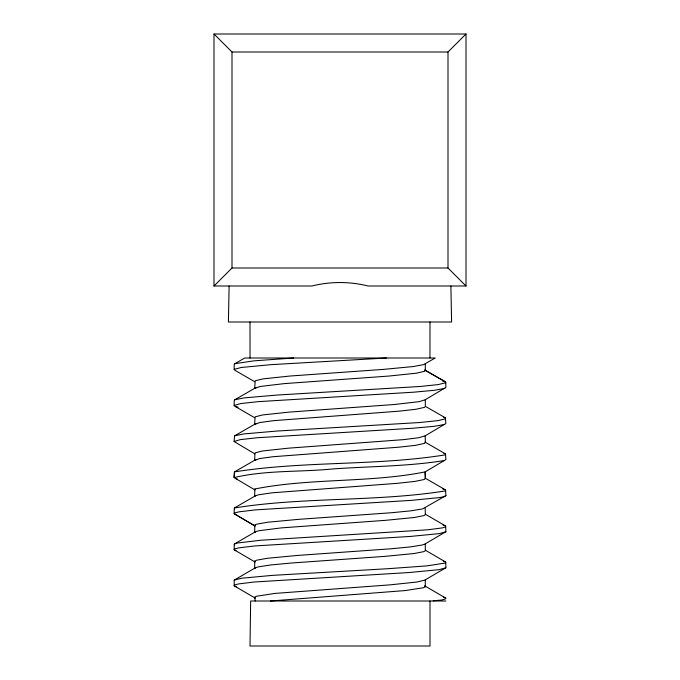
<?xml version="1.0" encoding="UTF-8"?>
<svg xmlns="http://www.w3.org/2000/svg" width="680" height="680" viewBox="0 0 680 680"><rect width="100%" height="100%" fill="white"/><g stroke="black" fill="none" stroke-linecap="round" stroke-linejoin="round"><path stroke-width="1.02" d="M429.964 358.003L429.998 321.997M254.72 381.726L234.974 370.337L234.158 369.393L234.183 364.642L234.889 363.698L244.749 358.003L435.251 358.003L423.538 364.642L413.245 366.546L383.469 369.393L290.003 376.031L263.05 378.879L255.196 380.783L254.66 388.374L260.142 386.478L284.214 383.63L389.147 376.031L416.491 373.184L424.668 371.288L425.323 370.337L425.306 363.698M425.238 544.051L425.357 550.689L423.835 551.641L414.018 553.537L384.769 556.385L291.244 563.031L271.099 564.927L258.442 566.831L255.391 567.774L234.218 580.116L234.158 585.812L255.255 598.154L254.694 597.202L256.471 596.258L275.017 593.402L390.039 584.86L416.967 582.012L424.804 580.116L445.859 567.774L445.748 562.079L425.425 550.256M425.272 514.182L445.663 526.014L445.893 531.709L424.923 544.051L422.297 544.994L410.423 546.899L390.881 548.794L297.483 555.441L267.325 558.288L256.7 560.184L254.745 561.136L254.66 568.726L255.391 567.774M229.118 286L228.403 321.997L451.596 321.997L450.883 286M425.255 399.763L419.092 401.668L394.188 404.515L289.153 412.105L262.599 414.953L255.085 416.849L254.634 424.447L259.777 422.543L273.649 420.648L399.236 411.153L416.015 409.258L424.532 407.363L425.357 406.411L425.255 399.763L445.867 387.43L445.791 382.678L445.188 381.726L425.323 370.337M425.111 478.116L445.57 489.94L445.91 495.635L422.569 508.929L411.009 510.825L391.723 512.72L298.392 519.367L267.877 522.215L256.929 524.11L254.813 525.062L254.634 532.652L255.535 531.709L258.757 530.757L281.112 527.909L385.662 520.319L414.536 517.471L424.031 515.567L425.374 514.624L425.178 507.977M254.779 417.8L235.152 406.411L234.115 405.458L234.243 400.716L234.736 399.763L256.25 387.43M425.187 435.837L418.693 437.733L403.631 439.637L288.32 448.179L262.166 451.027L254.983 452.923L254.618 460.513L259.428 458.617L272.995 456.722L398.48 447.227L415.539 445.332L424.379 443.428L425.374 442.485L425.187 435.837L445.893 423.495L445.332 417.8L425.637 406.487M425.382 478.55L425.102 471.903C369.249 483.046 310.751 477.853 254.889 488.988L254.618 496.587L255.697 495.635L259.089 494.692L272.357 492.787L397.707 483.293L415.038 481.397L424.209 479.502L425.382 478.55L425.111 471.903L445.91 459.569L445.46 453.875L424.932 442.042M254.847 453.875L234.099 441.533L234.6 435.837L256.054 423.495M270.478 601.001L405.314 590.554L423.631 587.707L425.323 586.763L424.677 585.812L445.808 598.154L445.119 599.106L441.558 600.049L433.219 600.788M213.996 286L231.999 267.997L231.999 52.003L213.996 34L466.004 34L466.004 286L368.118 286C349.707 281.392 330.293 281.392 311.882 286L213.996 286L213.996 34M466.004 286L448.001 267.997L448.001 52.003L466.004 34M445.91 495.635L444.346 496.587L439.917 497.539L411.085 500.387L255.672 509.873L239.411 511.776L235.323 512.72L234.099 513.672L255.025 526.014L254.813 525.062M255.535 531.709L234.294 544.051L234.124 549.746L255.136 562.079L254.745 561.136M255.697 495.635L234.379 507.977L234.099 513.672L255.025 526.014M255.867 459.569L234.481 471.903L234.09 477.598L254.932 489.94L254.889 488.988M234.099 441.533L240.261 439.637L257.269 437.733L412.99 428.238L433.984 426.343L444.754 424.447M445.893 531.709L439.475 533.604L410.116 536.452L254.898 545.946L239.011 547.842L235.135 548.794L234.124 549.746L236.011 550.689M234.115 405.458L240.703 403.563L258.094 401.668L413.925 392.173L434.579 390.277L444.941 388.374M445.859 567.774L439.025 569.678L409.13 572.526L254.125 582.012L238.629 583.916L234.957 584.86L234.158 585.812L236.266 586.763M234.158 369.393L241.162 367.489L271.269 364.642L386.401 358.003M445.791 382.678L438.362 384.574L420.24 386.478L277.482 395.021L244.281 397.868L234.736 399.763M234.218 580.116L241.68 578.221L272.357 575.373L387.676 568.726L426.998 565.879L445.272 563.031L445.748 562.079L443.326 561.136M445.714 418.752L437.869 420.648L419.381 422.543L276.437 431.086L243.729 433.933L234.6 435.837M445.629 454.818C375.98 466.055 304.164 460.802 234.481 471.903L234.09 477.598C265.574 470.101 299.217 472.166 331.5 469.055C369.155 466.267 407.243 466.565 444.558 460.513M234.889 363.698L253.819 360.85L293.599 358.003M231.999 52.003L448.001 52.003M231.999 267.997L448.001 267.997M445.91 601.001L250.656 601.001L250.002 646L429.998 646L429.998 601.001M235.552 478.55L237.277 478.933M235.152 406.411L238.076 407.125M442.578 381.021L445.188 381.726L424.541 369.903M443.692 417.325L445.332 417.8M443.929 453.398L445.46 453.875M442.723 488.988L445.57 489.94L445.527 490.892C375.844 502.01 304.028 496.757 234.379 507.977L234.532 508.929M443.029 525.062L445.663 526.014L445.409 526.957L442.263 527.909L427.737 529.805L260.695 540.251L236.819 543.099L234.294 544.051L234.659 544.994M443.606 597.202L445.808 598.154M254.694 597.202L255.272 601.001M425.28 580.116L425.323 586.763M250.002 321.997L250.036 358.003"/></g></svg>
